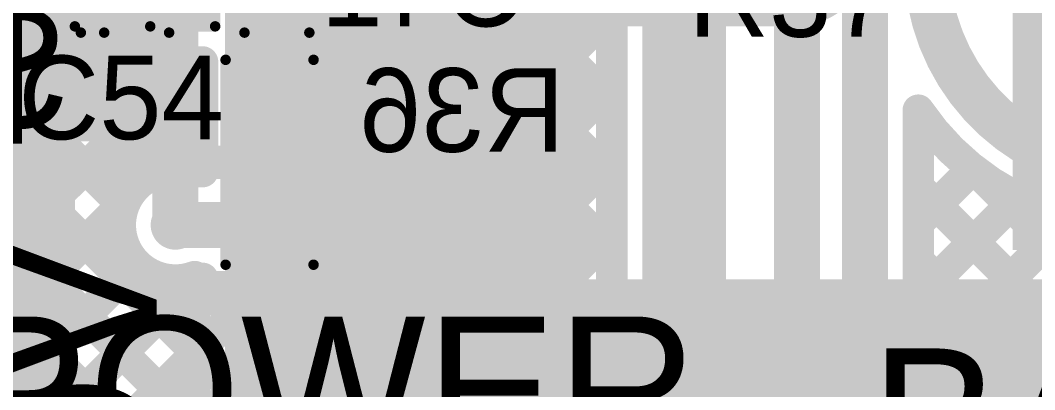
# Model space of a CAD drawing. Header units: millimetres. Extents: x 4.35 to 7.26, y 1.61 to 5.34.
# Drawn here: x 6.2799 to 6.7645, y 1.9622 to 2.1389 of the extents above; entities that cross this region are included whole.
import ezdxf

# ---------------------------------------------------------------- set-up
doc = ezdxf.new("R2010")
doc.units = ezdxf.units.MM
doc.header["$MEASUREMENT"] = 0
for name, color, linetype in [('BottomLayer', 5, 'Continuous'), ('BottomOverlay', 54, 'Continuous'), ('BottomPaste', 16, 'Continuous'), ('BottomSolder', 6, 'Continuous'), ('MultiLayer', 9, 'Continuous'), ('TopLayer', 1, 'Continuous'), ('TopOverlay', 2, 'Continuous'), ('TopPaste', 8, 'Continuous'), ('TopSolder', 216, 'Continuous'), ('ViaHoleLayer', 16, 'Continuous')]:
    doc.layers.add(name, color=color, linetype=linetype)

# ---------------------------------------------------------------- blocks, each defined once
blk = doc.blocks.new('CAP_0603_B_7')
at = {"layer": 'BottomLayer'}
for points in [[(-0.015, -0.0175), (-0.015, 0.0175), (-0.045, -0.0175), (-0.045, 0.0175)], [(0.045, -0.0175), (0.045, 0.0175), (0.015, -0.0175), (0.015, 0.0175)]]:
    blk.add_solid(points, dxfattribs=at)
at = {"layer": 'BottomOverlay', "const_width": 0.005}
for points in [[(-0.049, 0.021), (-0.049, -0.021)], [(-0.018, 0.021), (-0.049, 0.021)], [(0.049, 0.021), (0.018, 0.021)], [(0.049, 0.021), (0.049, -0.021)], [(-0.018, -0.021), (-0.049, -0.021)], [(0.049, -0.021), (0.018, -0.021)]]:
    blk.add_lwpolyline(points, dxfattribs=at)
at = {"layer": 'BottomOverlay', "const_width": 0.0025}
for points in [[(-0.05025, 0.021, 1), (-0.04775, 0.021, 1)], [(-0.05025, 0.021, 1), (-0.04775, 0.021, 1)], [(-0.01925, 0.021, 1), (-0.01675, 0.021, 1)], [(0.01675, 0.021, 1), (0.01925, 0.021, 1)], [(0.04775, 0.021, 1), (0.05025, 0.021, 1)], [(0.04775, 0.021, 1), (0.05025, 0.021, 1)], [(-0.05025, -0.021, 1), (-0.04775, -0.021, 1)], [(-0.05025, -0.021, 1), (-0.04775, -0.021, 1)], [(-0.01925, -0.021, 1), (-0.01675, -0.021, 1)], [(0.01675, -0.021, 1), (0.01925, -0.021, 1)], [(0.04775, -0.021, 1), (0.05025, -0.021, 1)], [(0.04775, -0.021, 1), (0.05025, -0.021, 1)]]:
    blk.add_lwpolyline(points, format="xyb", close=True, dxfattribs=at)
at = {"layer": 'BottomPaste'}
for points in [[(-0.015, -0.0175), (-0.015, 0.0175), (-0.045, -0.0175), (-0.045, 0.0175)], [(0.045, -0.0175), (0.045, 0.0175), (0.015, -0.0175), (0.015, 0.0175)]]:
    blk.add_solid(points, dxfattribs=at)
at = {"layer": 'BottomSolder'}
for points in [[(-0.0126378, -0.0198622), (-0.0126378, 0.0198622), (-0.0473622, -0.0198622), (-0.0473622, 0.0198622)], [(0.0473622, -0.0198622), (0.0473622, 0.0198622), (0.0126378, -0.0198622), (0.0126378, 0.0198622)]]:
    blk.add_solid(points, dxfattribs=at)
blk = doc.blocks.new('RES_0603_B_32')
at = {"layer": 'BottomLayer'}
for points in [[(-0.015, -0.0175), (-0.015, 0.0175), (-0.045, -0.0175), (-0.045, 0.0175)], [(0.045, -0.0175), (0.045, 0.0175), (0.015, -0.0175), (0.015, 0.0175)]]:
    blk.add_solid(points, dxfattribs=at)
at = {"layer": 'BottomOverlay', "const_width": 0.005}
for points in [[(-0.049, 0.021), (-0.049, -0.021)], [(-0.049, 0.021), (0.049, 0.021)], [(0.049, 0.021), (0.049, -0.021)], [(-0.049, -0.021), (0.049, -0.021)]]:
    blk.add_lwpolyline(points, dxfattribs=at)
at = {"layer": 'BottomOverlay', "const_width": 0.0025}
for points in [[(-0.05025, 0.021, 1), (-0.04775, 0.021, 1)], [(-0.05025, 0.021, 1), (-0.04775, 0.021, 1)], [(0.04775, 0.021, 1), (0.05025, 0.021, 1)], [(0.04775, 0.021, 1), (0.05025, 0.021, 1)], [(-0.05025, -0.021, 1), (-0.04775, -0.021, 1)], [(-0.05025, -0.021, 1), (-0.04775, -0.021, 1)], [(0.04775, -0.021, 1), (0.05025, -0.021, 1)], [(0.04775, -0.021, 1), (0.05025, -0.021, 1)]]:
    blk.add_lwpolyline(points, format="xyb", close=True, dxfattribs=at)
at = {"layer": 'BottomPaste'}
for points in [[(-0.015, -0.0175), (-0.015, 0.0175), (-0.045, -0.0175), (-0.045, 0.0175)], [(0.045, -0.0175), (0.045, 0.0175), (0.015, -0.0175), (0.015, 0.0175)]]:
    blk.add_solid(points, dxfattribs=at)
at = {"layer": 'BottomSolder'}
for points in [[(-0.011, -0.0215), (-0.011, 0.0215), (-0.049, -0.0215), (-0.049, 0.0215)], [(0.049, -0.0215), (0.049, 0.0215), (0.011, -0.0215), (0.011, 0.0215)]]:
    blk.add_solid(points, dxfattribs=at)
blk = doc.blocks.new('CAP_0603_39')
at = {"layer": 'TopLayer'}
for points in [[(-0.045, 0.0175), (-0.045, -0.0175), (-0.015, 0.0175), (-0.015, -0.0175)], [(0.015, 0.0175), (0.015, -0.0175), (0.045, 0.0175), (0.045, -0.0175)]]:
    blk.add_solid(points, dxfattribs=at)
at = {"layer": 'TopOverlay', "const_width": 0.005}
for points in [[(-0.049, 0.021), (-0.018, 0.021)], [(-0.049, -0.021), (-0.049, 0.021)], [(0.018, 0.021), (0.049, 0.021)], [(0.049, -0.021), (0.049, 0.021)], [(-0.049, -0.021), (-0.018, -0.021)], [(0.018, -0.021), (0.049, -0.021)]]:
    blk.add_lwpolyline(points, dxfattribs=at)
at = {"layer": 'TopOverlay', "const_width": 0.0025}
for points in [[(-0.05025, 0.021, 1), (-0.04775, 0.021, 1)], [(-0.05025, 0.021, 1), (-0.04775, 0.021, 1)], [(-0.01925, 0.021, 1), (-0.01675, 0.021, 1)], [(0.01675, 0.021, 1), (0.01925, 0.021, 1)], [(0.04775, 0.021, 1), (0.05025, 0.021, 1)], [(0.04775, 0.021, 1), (0.05025, 0.021, 1)], [(-0.05025, -0.021, 1), (-0.04775, -0.021, 1)], [(-0.05025, -0.021, 1), (-0.04775, -0.021, 1)], [(-0.01925, -0.021, 1), (-0.01675, -0.021, 1)], [(0.01675, -0.021, 1), (0.01925, -0.021, 1)], [(0.04775, -0.021, 1), (0.05025, -0.021, 1)], [(0.04775, -0.021, 1), (0.05025, -0.021, 1)]]:
    blk.add_lwpolyline(points, format="xyb", close=True, dxfattribs=at)
at = {"layer": 'TopPaste'}
for points in [[(-0.045, 0.0175), (-0.045, -0.0175), (-0.015, 0.0175), (-0.015, -0.0175)], [(0.015, 0.0175), (0.015, -0.0175), (0.045, 0.0175), (0.045, -0.0175)]]:
    blk.add_solid(points, dxfattribs=at)
at = {"layer": 'TopSolder'}
for points in [[(-0.0473622, 0.0198622), (-0.0473622, -0.0198622), (-0.0126378, 0.0198622), (-0.0126378, -0.0198622)], [(0.0126378, 0.0198622), (0.0126378, -0.0198622), (0.0473622, 0.0198622), (0.0473622, -0.0198622)]]:
    blk.add_solid(points, dxfattribs=at)
blk = doc.blocks.new('CAP_0603_B_40')
at = {"layer": 'BottomLayer'}
for points in [[(-0.015, -0.0175), (-0.015, 0.0175), (-0.045, -0.0175), (-0.045, 0.0175)], [(0.045, -0.0175), (0.045, 0.0175), (0.015, -0.0175), (0.015, 0.0175)]]:
    blk.add_solid(points, dxfattribs=at)
at = {"layer": 'BottomOverlay', "const_width": 0.005}
for points in [[(-0.018, 0.021), (-0.049, 0.021)], [(-0.049, -0.021), (-0.049, 0.021)], [(0.049, 0.021), (0.018, 0.021)], [(0.049, -0.021), (0.049, 0.021)], [(-0.018, -0.021), (-0.049, -0.021)], [(0.049, -0.021), (0.018, -0.021)]]:
    blk.add_lwpolyline(points, dxfattribs=at)
at = {"layer": 'BottomOverlay', "const_width": 0.0025}
for points in [[(-0.05025, 0.021, 1), (-0.04775, 0.021, 1)], [(-0.05025, 0.021, 1), (-0.04775, 0.021, 1)], [(-0.01925, 0.021, 1), (-0.01675, 0.021, 1)], [(0.01675, 0.021, 1), (0.01925, 0.021, 1)], [(0.04775, 0.021, 1), (0.05025, 0.021, 1)], [(0.04775, 0.021, 1), (0.05025, 0.021, 1)], [(-0.05025, -0.021, 1), (-0.04775, -0.021, 1)], [(-0.05025, -0.021, 1), (-0.04775, -0.021, 1)], [(-0.01925, -0.021, 1), (-0.01675, -0.021, 1)], [(0.01675, -0.021, 1), (0.01925, -0.021, 1)], [(0.04775, -0.021, 1), (0.05025, -0.021, 1)], [(0.04775, -0.021, 1), (0.05025, -0.021, 1)]]:
    blk.add_lwpolyline(points, format="xyb", close=True, dxfattribs=at)
at = {"layer": 'BottomPaste'}
for points in [[(-0.015, -0.0175), (-0.015, 0.0175), (-0.045, -0.0175), (-0.045, 0.0175)], [(0.045, -0.0175), (0.045, 0.0175), (0.015, -0.0175), (0.015, 0.0175)]]:
    blk.add_solid(points, dxfattribs=at)
at = {"layer": 'BottomSolder'}
for points in [[(-0.0126378, -0.0198622), (-0.0126378, 0.0198622), (-0.0473622, -0.0198622), (-0.0473622, 0.0198622)], [(0.0473622, -0.0198622), (0.0473622, 0.0198622), (0.0126378, -0.0198622), (0.0126378, 0.0198622)]]:
    blk.add_solid(points, dxfattribs=at)

msp = doc.modelspace()

# ---------------------------------------------------------------- linework, layer by layer
at = {"layer": 'BottomLayer'}
for points, const_width in [([(6.651, 1.789), (6.651, 4.0699998)], 0.022), ([(6.5969999, 3.608), (6.597, 1.868)], 0.04), ([(6.5624999, 3.1208881), (6.5625, 1.8695)], 0.015), ([(6.4780001, 1.9019997), (6.4780001, 2.9999997)], 0.04), ([(6.5125001, 1.9019997), (6.5125001, 2.9999997)], 0.015), ([(6.0445, 2.2640025), (6.3847862, 1.9237163)], 0.015), ([(6.0445, 2.2286472), (6.3632186, 1.9099286)], 0.015), ([(6.0445, 2.1932919), (6.3454042, 1.8923877)], 0.015), ([(6.5125001, 2.1849107), (6.5625, 2.1349108)], 0.015), ([(6.5125001, 2.1284397), (6.5625, 2.1784396)], 0.015), ([(6.6833758, 1.8226242), (6.6833758, 2.1750084)], 0.022), ([(6.4435001, 1.9364997), (6.4435001, 2.1773092)], 0.015), ([(6.4285, 2.1304997), (6.4285, 2.1666411)], 0.015), ([(6.399, 2.1009997), (6.399, 2.1539997)], 0.022), ([(6.2878578, 2.1269997), (6.2878578, 2.1519997)], 0.01), ([(6.339, 2.1264997), (6.339, 2.1539997)], 0.01), ([(6.5125001, 2.1495554), (6.5625, 2.0995555)], 0.015), ([(6.5125001, 2.0930844), (6.5625, 2.1430843)], 0.015), ([(6.4310001, 2.0714997), (6.4310001, 2.1304997)], 0.015), ([(6.4310001, 2.1176503), (6.4435001, 2.1301503)], 0.015), ([(6.4310001, 2.1249895), (6.4435001, 2.1124895)], 0.015), ([(5.9007479, 1.7288193), (6.2914283, 2.1194997)], 0.015), ([(5.9861577, 1.7788738), (6.3262836, 2.1189997)], 0.015), ([(6.0257214, 1.7830822), (6.3616389, 2.1189997)], 0.015), ([(6.2243581, 2.1194997), (6.4107033, 1.9331545)], 0.015), ([(6.2597134, 2.1194997), (6.3292595, 2.0499536)], 0.015), ([(6.2688578, 2.1194997), (6.3065, 2.1194997)], 0.015), ([(6.2950687, 2.1194997), (6.3479603, 2.0666081)], 0.015), ([(6.3065, 2.1189997), (6.3670001, 2.1189997)], 0.015), ([(6.330924, 2.1189997), (6.3670001, 2.0829236)], 0.015), ([(6.3670001, 2.0714997), (6.3670001, 2.1189997)], 0.015), ([(6.5125001, 2.1142001), (6.5625, 2.0642002)], 0.015), ([(6.5125001, 2.0577291), (6.5625, 2.107729)], 0.015), ([(6.399, 2.1009997), (6.3990001, 2.1009997)], 0.022), ([(6.7088758, 1.8291064), (6.7088758, 2.09594)], 0.015), ([(6.4310001, 2.082295), (6.4435001, 2.094795)], 0.015), ([(6.7088758, 2.0946009), (6.7120847, 2.091392)], 0.015), ([(6.3428044, 2.0648099), (6.3670001, 2.0890056)], 0.015), ([(6.4310001, 2.0896342), (6.4435001, 2.0771342)], 0.015), ([(6.7088758, 2.0773283), (6.7168688, 2.0853213)], 0.015), ([(6.5125001, 2.0788448), (6.5625, 2.0288449)], 0.015), ([(6.3670001, 2.0714997), (6.4310001, 2.0714997)], 0.015), ([(6.5125001, 2.0223738), (6.5625, 2.0723737)], 0.015), ([(6.3670001, 2.0704997), (6.4310001, 2.0704997)], 0.015), ([(6.3670001, 2.0664997), (6.3670001, 2.0704997)], 0.015), ([(6.4310001, 2.0114997), (6.4310001, 2.0704997)], 0.015), ([(6.7088758, 2.041973), (6.7347692, 2.0678664)], 0.015), ([(6.3604823, 2.0664997), (6.3670001, 2.0664997)], 0.015), ([(6.738392, 2.0650847), (7.0248686, 1.7786081)], 0.015), ([(6.4310001, 2.0469397), (6.4435001, 2.0594397)], 0.015), ([(6.7088758, 2.0592456), (7.0185156, 1.7496058)], 0.015), ([(6.0598643, 1.7818698), (6.3301899, 2.0521954)], 0.015), ([(6.4310001, 2.0542789), (6.4435001, 2.0417789)], 0.015), ([(6.7088758, 2.0066177), (6.7562978, 2.0540397)], 0.015), ([(6.3560001, 2.0409997), (6.3990001, 2.0409997)], 0.022), ([(6.5125001, 2.0434895), (6.5625, 1.9934896)], 0.015), ([(6.7088758, 1.9712624), (6.7820019, 2.0443885)], 0.015), ([(6.7088758, 1.9005518), (6.848824, 2.0405)], 0.015), ([(6.7088758, 1.9359071), (6.8134687, 2.0405)], 0.015), ([(6.5125001, 1.9870185), (6.5625, 2.0370184)], 0.015), ([(6.4310001, 2.0115844), (6.4435001, 2.0240844)], 0.015), ([(6.7088758, 2.0238903), (7.0039468, 1.7288193)], 0.015), ([(6.0952196, 1.7818698), (6.3355709, 2.0222211)], 0.015), ([(6.4310001, 2.0189236), (6.4435001, 2.0064236)], 0.015), ([(6.1305749, 1.7818698), (6.3642048, 2.0154997)], 0.015), ([(6.3604823, 2.0154997), (6.3670001, 2.0154997)], 0.015), ([(6.3637134, 2.0154997), (6.3670001, 2.012213)], 0.015), ([(6.3670001, 2.0114997), (6.3670001, 2.0154997)], 0.015), ([(6.1638702, 1.7798098), (6.3955601, 2.0114997)], 0.015), ([(6.1638702, 1.7444545), (6.4309154, 2.0114997)], 0.015), ([(6.3670001, 2.0114997), (6.4310001, 2.0114997)], 0.015), ([(6.3677134, 2.0114997), (6.4427134, 1.9364997)], 0.015), ([(6.4030687, 2.0114997), (6.4435001, 1.9710683)], 0.015), ([(6.5125001, 2.0081342), (6.5625, 1.9581343)], 0.015), ([(6.5125001, 1.9516632), (6.5625, 2.0016631)], 0.015), ([(6.3691567, 1.9143857), (6.4435001, 1.9887291)], 0.015), ([(6.7088758, 1.988535), (6.915541, 1.7818698)], 0.015), ([(6.5125001, 1.9727789), (6.5625, 1.922779)], 0.015), ([(6.5125001, 1.9163079), (6.5625, 1.9663078)], 0.015)]:
    msp.add_lwpolyline(points, dxfattribs=dict(at, const_width=const_width))
for points, const_width in [([(6.813, 2.066, -0.4142135623730951), (6.713, 2.166)], 0.022), ([(6.813, 2.0405, -0.2496309252382339), (6.7088758, 2.09594)], 0.015), ([(6.3604823, 2.0154997, -1.286007250745099), (6.3604823, 2.0664997)], 0.015)]:
    msp.add_lwpolyline(points, format="xyb", dxfattribs=dict(at, const_width=const_width))
for points, const_width in [([(6.55875, 2.1430843, 1), (6.56625, 2.1430843, 1)], 0.0075), ([(6.55875, 2.1349108, 1), (6.56625, 2.1349108, 1)], 0.0075), ([(6.42475, 2.1304997, 1), (6.43225, 2.1304997, 1)], 0.0075), ([(6.4272501, 2.1304997, 1), (6.4347501, 2.1304997, 1)], 0.0075), ([(6.4397501, 2.1301503, 1), (6.4472501, 2.1301503, 1)], 0.0075), ([(6.4272501, 2.1249895, 1), (6.4347501, 2.1249895, 1)], 0.0075), ([(6.5087501, 2.1284397, 1), (6.5162501, 2.1284397, 1)], 0.0075), ([(6.2853578, 2.1269997, 1), (6.2903578, 2.1269997, 1)], 0.005), ([(6.3365, 2.1264997, 1), (6.3415, 2.1264997, 1)], 0.005), ([(6.2876783, 2.1194997, 1), (6.2951783, 2.1194997, 1)], 0.0075), ([(6.2913187, 2.1194997, 1), (6.2988187, 2.1194997, 1)], 0.0075), ([(6.30275, 2.1194997, 1), (6.31025, 2.1194997, 1)], 0.0075), ([(6.30275, 2.1189997, 1), (6.31025, 2.1189997, 1)], 0.0075), ([(6.3225336, 2.1189997, 1), (6.3300336, 2.1189997, 1)], 0.0075), ([(6.327174, 2.1189997, 1), (6.334674, 2.1189997, 1)], 0.0075), ([(6.3578889, 2.1189997, 1), (6.3653889, 2.1189997, 1)], 0.0075), ([(6.3632501, 2.1189997, 1), (6.3707501, 2.1189997, 1)], 0.0075), ([(6.3632501, 2.1189997, 1), (6.3707501, 2.1189997, 1)], 0.0075), ([(6.4272501, 2.1176503, 1), (6.4347501, 2.1176503, 1)], 0.0075), ([(6.4397501, 2.1124895, 1), (6.4472501, 2.1124895, 1)], 0.0075), ([(6.5087501, 2.1142001, 1), (6.5162501, 2.1142001, 1)], 0.0075), ([(6.55875, 2.107729, 1), (6.56625, 2.107729, 1)], 0.0075), ([(6.3935, 2.1009997, 1), (6.4045, 2.1009997, 1)], 0.011), ([(6.3935, 2.1009997, 1), (6.4045, 2.1009997, 1)], 0.011), ([(6.3935001, 2.1009997, 1), (6.4045001, 2.1009997, 1)], 0.011), ([(6.55875, 2.0995555, 1), (6.56625, 2.0995555, 1)], 0.0075), ([(6.7051258, 2.09594, 1), (6.7126258, 2.09594, 1)], 0.0075), ([(6.7051258, 2.09594, 1), (6.7126258, 2.09594, 1)], 0.0075), ([(6.4397501, 2.094795, 1), (6.4472501, 2.094795, 1)], 0.0075), ([(6.5087501, 2.0930844, 1), (6.5162501, 2.0930844, 1)], 0.0075), ([(6.7051258, 2.0946009, 1), (6.7126258, 2.0946009, 1)], 0.0075), ([(6.7083347, 2.091392, 1), (6.7158347, 2.091392, 1)], 0.0075), ([(6.3632501, 2.0890056, 1), (6.3707501, 2.0890056, 1)], 0.0075), ([(6.4272501, 2.0896342, 1), (6.4347501, 2.0896342, 1)], 0.0075), ([(6.3632501, 2.0829236, 1), (6.3707501, 2.0829236, 1)], 0.0075), ([(6.4272501, 2.082295, 1), (6.4347501, 2.082295, 1)], 0.0075), ([(6.7131188, 2.0853213, 1), (6.7206188, 2.0853213, 1)], 0.0075), ([(6.4397501, 2.0771342, 1), (6.4472501, 2.0771342, 1)], 0.0075), ([(6.5087501, 2.0788448, 1), (6.5162501, 2.0788448, 1)], 0.0075), ([(6.7051258, 2.0773283, 1), (6.7126258, 2.0773283, 1)], 0.0075), ([(6.3632501, 2.0714997, 1), (6.3707501, 2.0714997, 1)], 0.0075), ([(6.3632501, 2.0714997, 1), (6.3707501, 2.0714997, 1)], 0.0075), ([(6.4272501, 2.0714997, 1), (6.4347501, 2.0714997, 1)], 0.0075), ([(6.4272501, 2.0714997, 1), (6.4347501, 2.0714997, 1)], 0.0075), ([(6.55875, 2.0723737, 1), (6.56625, 2.0723737, 1)], 0.0075), ([(6.3442103, 2.0666081, 1), (6.3517103, 2.0666081, 1)], 0.0075), ([(6.3632501, 2.0704997, 1), (6.3707501, 2.0704997, 1)], 0.0075), ([(6.3632501, 2.0704997, 1), (6.3707501, 2.0704997, 1)], 0.0075), ([(6.4272501, 2.0704997, 1), (6.4347501, 2.0704997, 1)], 0.0075), ([(6.4272501, 2.0704997, 1), (6.4347501, 2.0704997, 1)], 0.0075), ([(6.7310192, 2.0678664, 1), (6.7385192, 2.0678664, 1)], 0.0075), ([(6.3390544, 2.0648099, 1), (6.3465544, 2.0648099, 1)], 0.0075), ([(6.3567323, 2.0664997, 1), (6.3642323, 2.0664997, 1)], 0.0075), ([(6.3567323, 2.0664997, 1), (6.3642323, 2.0664997, 1)], 0.0075), ([(6.3632501, 2.0664997, 1), (6.3707501, 2.0664997, 1)], 0.0075), ([(6.3632501, 2.0664997, 1), (6.3707501, 2.0664997, 1)], 0.0075), ([(6.55875, 2.0642002, 1), (6.56625, 2.0642002, 1)], 0.0075), ([(6.734642, 2.0650847, 1), (6.742142, 2.0650847, 1)], 0.0075), ([(6.4397501, 2.0594397, 1), (6.4472501, 2.0594397, 1)], 0.0075), ([(6.5087501, 2.0577291, 1), (6.5162501, 2.0577291, 1)], 0.0075), ([(6.7051258, 2.0592456, 1), (6.7126258, 2.0592456, 1)], 0.0075), ([(6.3264399, 2.0521954, 1), (6.3339399, 2.0521954, 1)], 0.0075), ([(6.4272501, 2.0542789, 1), (6.4347501, 2.0542789, 1)], 0.0075), ([(6.7525478, 2.0540397, 1), (6.7600478, 2.0540397, 1)], 0.0075), ([(6.3255095, 2.0499536, 1), (6.3330095, 2.0499536, 1)], 0.0075), ([(6.3480946, 2.0409997, 1), (6.3599056, 2.0409997, 1)], 0.011811), ([(6.3505001, 2.0409997, 1), (6.3615001, 2.0409997, 1)], 0.011), ([(6.3935001, 2.0409997, 1), (6.4045001, 2.0409997, 1)], 0.011), ([(6.4272501, 2.0469397, 1), (6.4347501, 2.0469397, 1)], 0.0075), ([(6.5087501, 2.0434895, 1), (6.5162501, 2.0434895, 1)], 0.0075), ([(6.4397501, 2.0417789, 1), (6.4472501, 2.0417789, 1)], 0.0075), ([(6.7051258, 2.041973, 1), (6.7126258, 2.041973, 1)], 0.0075), ([(6.55875, 2.0370184, 1), (6.56625, 2.0370184, 1)], 0.0075), ([(6.55875, 2.0288449, 1), (6.56625, 2.0288449, 1)], 0.0075), ([(6.4397501, 2.0240844, 1), (6.4472501, 2.0240844, 1)], 0.0075), ([(6.7051258, 2.0238903, 1), (6.7126258, 2.0238903, 1)], 0.0075), ([(6.3318209, 2.0222211, 1), (6.3393209, 2.0222211, 1)], 0.0075), ([(6.4272501, 2.0189236, 1), (6.4347501, 2.0189236, 1)], 0.0075), ([(6.5087501, 2.0223738, 1), (6.5162501, 2.0223738, 1)], 0.0075), ([(6.3567323, 2.0154997, 1), (6.3642323, 2.0154997, 1)], 0.0075), ([(6.3567323, 2.0154997, 1), (6.3642323, 2.0154997, 1)], 0.0075), ([(6.3599634, 2.0154997, 1), (6.3674634, 2.0154997, 1)], 0.0075), ([(6.3604548, 2.0154997, 1), (6.3679548, 2.0154997, 1)], 0.0075), ([(6.3632501, 2.0154997, 1), (6.3707501, 2.0154997, 1)], 0.0075), ([(6.3632501, 2.0154997, 1), (6.3707501, 2.0154997, 1)], 0.0075), ([(6.3632501, 2.012213, 1), (6.3707501, 2.012213, 1)], 0.0075), ([(6.3632501, 2.0114997, 1), (6.3707501, 2.0114997, 1)], 0.0075), ([(6.3632501, 2.0114997, 1), (6.3707501, 2.0114997, 1)], 0.0075), ([(6.3639634, 2.0114997, 1), (6.3714634, 2.0114997, 1)], 0.0075), ([(6.3918101, 2.0114997, 1), (6.3993101, 2.0114997, 1)], 0.0075), ([(6.3993187, 2.0114997, 1), (6.4068187, 2.0114997, 1)], 0.0075), ([(6.4271654, 2.0114997, 1), (6.4346654, 2.0114997, 1)], 0.0075), ([(6.4272501, 2.0115844, 1), (6.4347501, 2.0115844, 1)], 0.0075), ([(6.4272501, 2.0114997, 1), (6.4347501, 2.0114997, 1)], 0.0075), ([(6.4272501, 2.0114997, 1), (6.4347501, 2.0114997, 1)], 0.0075), ([(6.4397501, 2.0064236, 1), (6.4472501, 2.0064236, 1)], 0.0075), ([(6.5087501, 2.0081342, 1), (6.5162501, 2.0081342, 1)], 0.0075), ([(6.7051258, 2.0066177, 1), (6.7126258, 2.0066177, 1)], 0.0075), ([(6.55875, 2.0016631, 1), (6.56625, 2.0016631, 1)], 0.0075), ([(6.55875, 1.9934896, 1), (6.56625, 1.9934896, 1)], 0.0075), ([(6.4397501, 1.9887291, 1), (6.4472501, 1.9887291, 1)], 0.0075), ([(6.5087501, 1.9870185, 1), (6.5162501, 1.9870185, 1)], 0.0075), ([(6.7051258, 1.988535, 1), (6.7126258, 1.988535, 1)], 0.0075), ([(6.4397501, 1.9710683, 1), (6.4472501, 1.9710683, 1)], 0.0075), ([(6.5087501, 1.9727789, 1), (6.5162501, 1.9727789, 1)], 0.0075), ([(6.7051258, 1.9712624, 1), (6.7126258, 1.9712624, 1)], 0.0075), ([(6.55875, 1.9663078, 1), (6.56625, 1.9663078, 1)], 0.0075), ([(6.55875, 1.9581343, 1), (6.56625, 1.9581343, 1)], 0.0075)]:
    msp.add_lwpolyline(points, format="xyb", close=True, dxfattribs=dict(at, const_width=const_width))
for points in [[(6.0200001, 1.8979997), (6.3060001, 1.8979997), (6.0200001, 2.1769997), (6.3060001, 2.1769997)], [(6.2300001, 2.0809997), (6.3620001, 2.0809997), (6.2300001, 2.1769997), (6.3620001, 2.1769997)]]:
    msp.add_solid(points, dxfattribs=at)
at = {"layer": 'MultiLayer', "const_width": 0.011811}
msp.add_lwpolyline([(6.3480946, 2.0409997, 1), (6.3599056, 2.0409997, 1)], format="xyb", close=True, dxfattribs=at)
at = {"layer": 'TopLayer'}
for points, const_width in [([(6.6750001, 2.1719997, -0.4142135623730951), (6.6500001, 2.1469997)], 0.022), ([(6.3632087, 2.0163528, -0.6053199157558438), (6.3285001, 2.0474819)], 0.015)]:
    msp.add_lwpolyline(points, format="xyb", dxfattribs=dict(at, const_width=const_width))
for points, const_width in [([(6.3540001, 2.0429997), (6.3540001, 2.1569997)], 0.022), ([(6.5210001, 2.1469997), (6.6500001, 2.1469997)], 0.022), ([(6.161, 2.1475025), (6.3632087, 1.9452938)], 0.015), ([(6.1824644, 2.0105358), (6.2964283, 2.1244997)], 0.015), ([(6.1855001, 2.1244997), (6.3285001, 2.1244997)], 0.015), ([(6.1969579, 1.989674), (6.3285001, 2.1212162)], 0.015), ([(6.2193581, 2.1244997), (6.3632087, 1.9806491)], 0.015), ([(6.2547134, 2.1244997), (6.3285001, 2.050713)], 0.015), ([(6.2900687, 2.1244997), (6.3285001, 2.0860683)], 0.015), ([(6.325424, 2.1244997), (6.3285001, 2.1214236)], 0.015), ([(6.3285001, 2.0474819), (6.3285001, 2.1244997)], 0.015), ([(6.161, 2.1121472), (6.3632087, 1.9099385)], 0.015), ([(6.1542919, 2.0835), (6.3902919, 1.8475)], 0.015), ([(6.2071643, 1.9645251), (6.3285001, 2.0858609)], 0.015), ([(6.2114975, 1.933503), (6.3285001, 2.0505056)], 0.015), ([(6.2115, 1.8981502), (6.3355709, 2.0222211)], 0.015), ([(6.2115, 1.8627949), (6.3632087, 2.0145036)], 0.015), ([(6.3632087, 1.8764997), (6.3632087, 2.0163528)], 0.015), ([(6.2315604, 1.8475), (6.3632087, 1.9791483)], 0.015)]:
    msp.add_lwpolyline(points, dxfattribs=dict(at, const_width=const_width))
for points, const_width in [([(6.5155001, 2.1469997, 1), (6.5265001, 2.1469997, 1)], 0.011), ([(6.6445001, 2.1469997, 1), (6.6555001, 2.1469997, 1)], 0.011), ([(6.6445001, 2.1469997, 1), (6.6555001, 2.1469997, 1)], 0.011), ([(6.2863187, 2.1244997, 1), (6.2938187, 2.1244997, 1)], 0.0075), ([(6.2926783, 2.1244997, 1), (6.3001783, 2.1244997, 1)], 0.0075), ([(6.321674, 2.1244997, 1), (6.329174, 2.1244997, 1)], 0.0075), ([(6.3247501, 2.1244997, 1), (6.3322501, 2.1244997, 1)], 0.0075), ([(6.3247501, 2.1244997, 1), (6.3322501, 2.1244997, 1)], 0.0075), ([(6.3247501, 2.1214236, 1), (6.3322501, 2.1214236, 1)], 0.0075), ([(6.3247501, 2.1212162, 1), (6.3322501, 2.1212162, 1)], 0.0075), ([(6.3247501, 2.0860683, 1), (6.3322501, 2.0860683, 1)], 0.0075), ([(6.3247501, 2.0858609, 1), (6.3322501, 2.0858609, 1)], 0.0075), ([(6.3247501, 2.050713, 1), (6.3322501, 2.050713, 1)], 0.0075), ([(6.3247501, 2.0505056, 1), (6.3322501, 2.0505056, 1)], 0.0075), ([(6.3247501, 2.0474819, 1), (6.3322501, 2.0474819, 1)], 0.0075), ([(6.3247501, 2.0474819, 1), (6.3322501, 2.0474819, 1)], 0.0075), ([(6.3480946, 2.0409997, 1), (6.3599056, 2.0409997, 1)], 0.011811), ([(6.3485001, 2.0429997, 1), (6.3595001, 2.0429997, 1)], 0.011), ([(6.3318209, 2.0222211, 1), (6.3393209, 2.0222211, 1)], 0.0075), ([(6.3594587, 2.0163528, 1), (6.3669587, 2.0163528, 1)], 0.0075), ([(6.3594587, 2.0163528, 1), (6.3669587, 2.0163528, 1)], 0.0075), ([(6.3594587, 2.0145036, 1), (6.3669587, 2.0145036, 1)], 0.0075), ([(6.3594587, 1.9806491, 1), (6.3669587, 1.9806491, 1)], 0.0075), ([(6.3594587, 1.9791483, 1), (6.3669587, 1.9791483, 1)], 0.0075)]:
    msp.add_lwpolyline(points, format="xyb", close=True, dxfattribs=dict(at, const_width=const_width))
for points in [[(6.7540001, 2.0289997), (6.8150001, 2.0289997), (6.7540001, 3.1609997), (6.8150001, 3.1609997)], [(6.3777087, 1.8909997), (6.5510001, 1.8909997), (6.3777087, 2.2349997), (6.5510001, 2.2349997)], [(6.4620001, 1.8909997), (6.9880001, 1.8909997), (6.4620001, 2.0149997), (6.9880001, 2.0149997)]]:
    msp.add_solid(points, dxfattribs=at)
at = {"layer": 'ViaHoleLayer', "const_width": 0.0059055}
msp.add_lwpolyline([(6.3510474, 2.0409997, 1), (6.3569528, 2.0409997, 1)], format="xyb", close=True, dxfattribs=at)

# ---------------------------------------------------------------- block references
for name, p, rotation in [('CAP_0603_B_40', (6.2878578, 2.1819997), 270), ('CAP_0603_39', (6.3240001, 2.1569997), 360), ('CAP_0603_B_7', (6.369, 2.1539997), 180), ('RES_0603_B_32', (6.3990001, 2.0709997), 90)]:
    msp.add_blockref(name, p, dxfattribs=dict(rotation=rotation))

# ---------------------------------------------------------------- texts
at = {"layer": 'BottomOverlay', "text_generation_flag": 2}
for s, p in [('C41', (6.5230001, 2.1359997)), ('R36', (6.5400001, 2.0759997))]:
    msp.add_text(s, height=0.04, dxfattribs=at).set_placement(p)
for s, height, rotation, p in [('$', 0.06, 360, (6.3010001, 2.0859997)), ('VCC_IN', 0.07, 90, (6.3450001, 2.032))]:
    msp.add_text(s, height=height, rotation=rotation, dxfattribs=at).set_placement(p)
at = {"layer": 'TopOverlay'}
for s, p in [('R37', (6.5990001, 2.1309997)), ('C54', (6.2790001, 2.0819997))]:
    msp.add_text(s, height=0.04, dxfattribs=at).set_placement(p)
for s, p in [('POWER', (6.2500001, 1.9272379)), ('BATTERY', (6.6860001, 1.9119892))]:
    msp.add_text(s, height=0.07, rotation=360, dxfattribs=at).set_placement(p)

doc.saveas('drawing.dxf')
